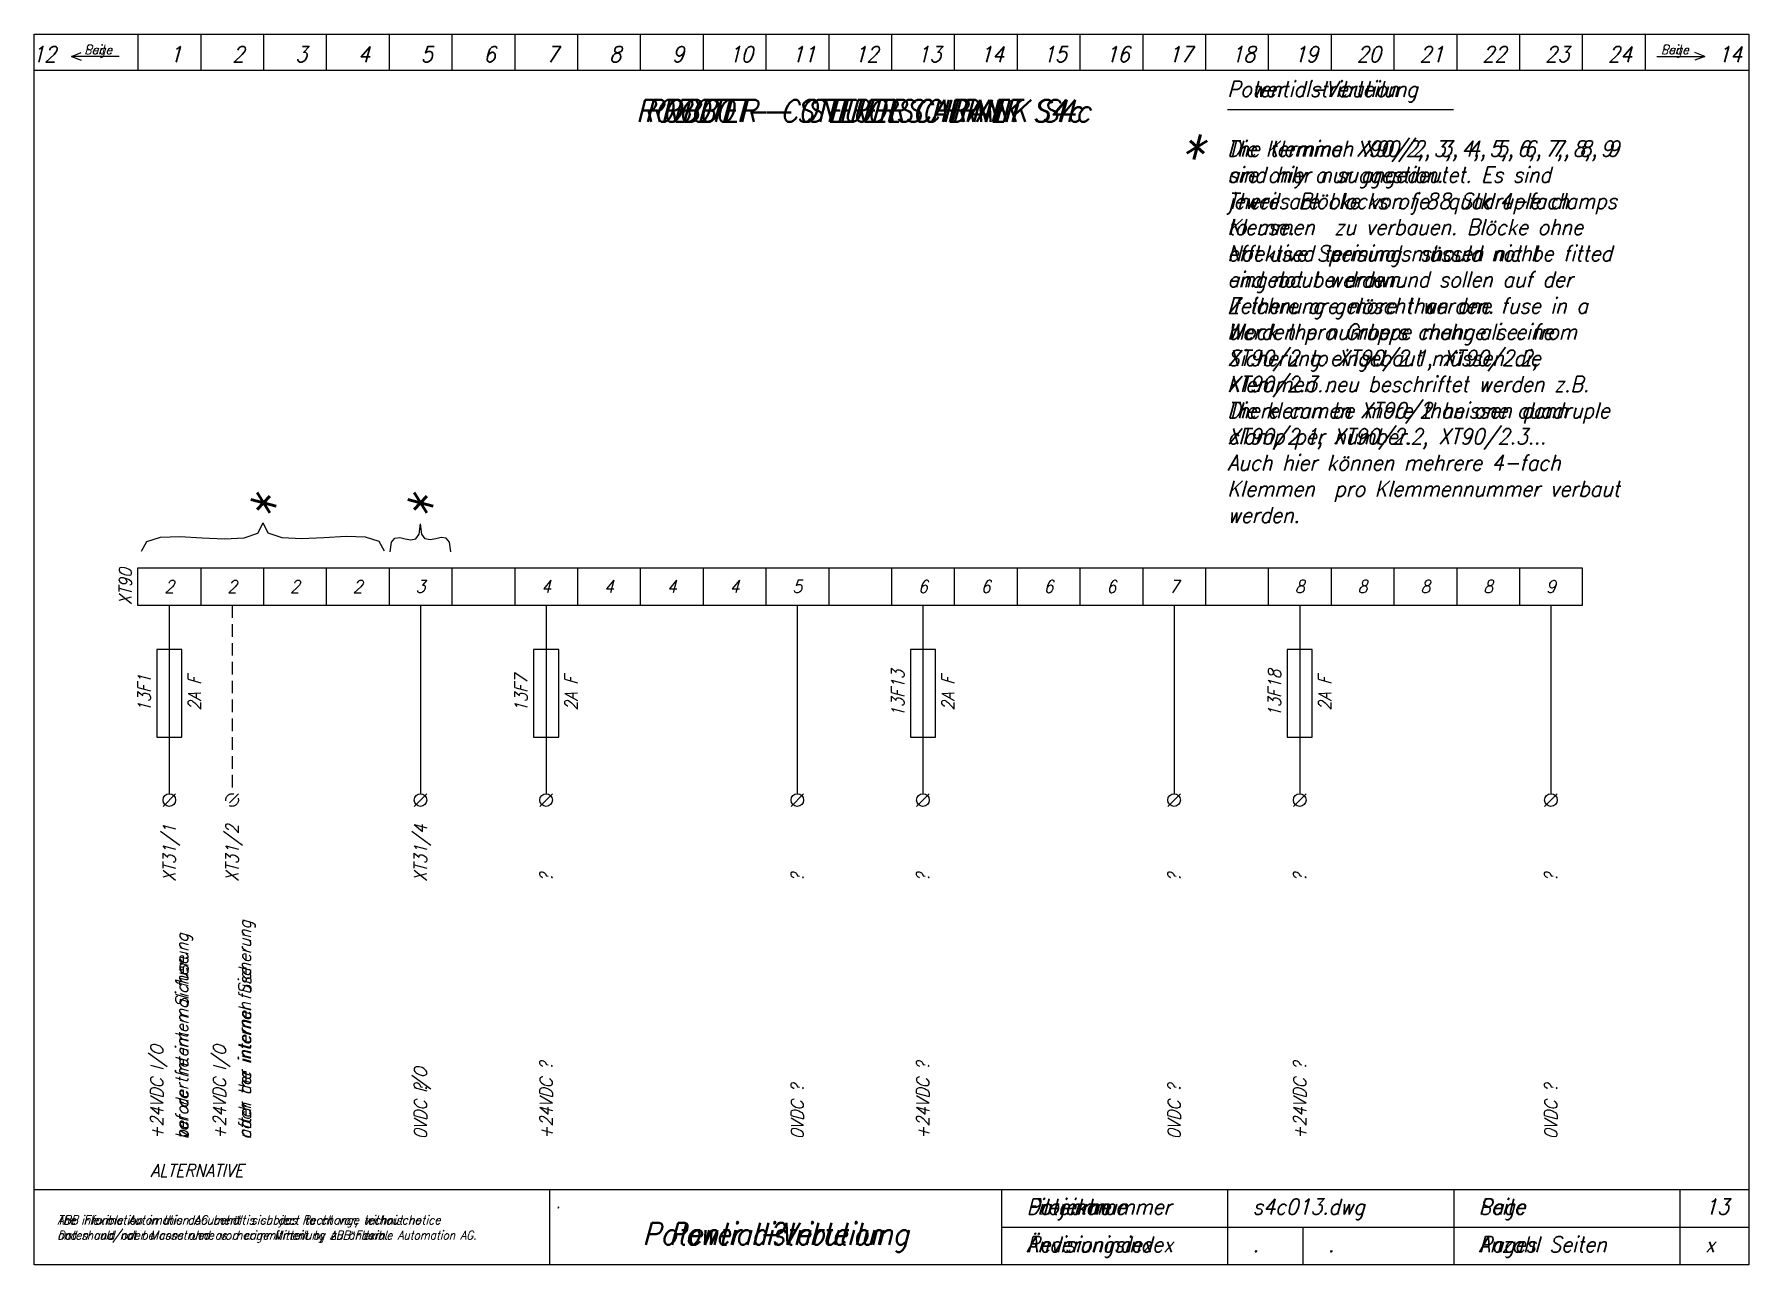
# Model space of a CAD drawing. Extents: x 0 to 273, y 0 to 196.
import ezdxf
from ezdxf.enums import TextEntityAlignment as Align

# ---------------------------------------------------------------- set-up
doc = ezdxf.new("R2010")
doc.units = 0
doc.header["$LTSCALE"] = 8
doc.linetypes.add('HIDDEN', pattern=[0.375, 0.25, -0.125])
for name, color, linetype in [('EL03', 2, 'CONTINUOUS'), ('EL05', 3, 'CONTINUOUS'), ('EL07', 4, 'CONTINUOUS'), ('FORM07', 4, 'CONTINUOUS'), ('KOPF03', 2, 'CONTINUOUS'), ('KOPF05', 3, 'CONTINUOUS'), ('KOPF07', 4, 'CONTINUOUS'), ('TEXT_ALLGEMEIN', 2, 'CONTINUOUS'), ('TEXT_DEUTSCH', 2, 'CONTINUOUS'), ('TEXT_ENGLISCH', 2, 'CONTINUOUS'), ('TEXT_FRANZOESISCH', 2, 'CONTINUOUS'), ('TEXT_SCHEMA', 2, 'CONTINUOUS')]:
    doc.layers.add(name, color=color, linetype=linetype)
doc.styles.add('VSM_13', font='simplex3.shx', dxfattribs={"width": 0.9, "oblique": 15})

# ---------------------------------------------------------------- blocks, each defined once
blk = doc.blocks.new('A')
at = {"layer": 'EL03'}
for points in [[(-19.35, -4.49), (-18.52, -2.95), (-16.33, -2.28), (-13.23, -2.19), (-9.68, -2.38), (-6.12, -2.55), (-3.02, -2.4), (-0.83, -1.65), (0, 0)], [(19.35, -4.49), (18.52, -2.95), (16.33, -2.28), (13.23, -2.19), (9.68, -2.38), (6.12, -2.55), (3.02, -2.4), (0.83, -1.65), (0, 0)]]:
    blk.add_lwpolyline(points, dxfattribs=at)

msp = doc.modelspace()

# ---------------------------------------------------------------- linework, layer by layer
at = {"layer": 'EL03'}
for points in [[(17.07, 113.66), (17.91, 115.2), (20.1, 115.87), (23.2, 115.96), (26.75, 115.77), (30.3, 115.61), (33.4, 115.75), (35.59, 116.5), (36.42, 118.15)], [(55.77, 113.66), (54.94, 115.2), (52.75, 115.87), (49.65, 115.96), (46.1, 115.77), (42.55, 115.61), (39.45, 115.75), (37.26, 116.5), (36.42, 118.15)]]:
    msp.add_lwpolyline(points, dxfattribs=at)
at = {"layer": 'EL05'}
for p, q in [((21.5, 105), (21.5, 75)), ((61.5, 105), (61.5, 75)), ((81.5, 105), (81.5, 75)), ((121.5, 105), (121.5, 75)), ((141.5, 105), (141.5, 75)), ((181.5, 105), (181.5, 75)), ((201.5, 105), (201.5, 75)), ((241.5, 105), (241.5, 75)), ((22.5, 75), (20.5, 73)), ((62.5, 75), (60.5, 73)), ((82.5, 75), (80.5, 73)), ((122.5, 75), (120.5, 73)), ((142.5, 75), (140.5, 73)), ((182.5, 75), (180.5, 73)), ((202.5, 75), (200.5, 73)), ((242.5, 75), (240.5, 73))]:
    msp.add_line(p, q, dxfattribs=at)
at = {"layer": 'EL05', "color": 1, "linetype": 'HIDDEN'}
for p, q in [((31.5, 105), (31.5, 75)), ((32.5, 75), (30.5, 73))]:
    msp.add_line(p, q, dxfattribs=at)
at = {"layer": 'EL05'}
for points in [[(19.5, 98), (19.5, 84), (23.5, 84), (23.5, 98)], [(79.5, 98), (79.5, 84), (83.5, 84), (83.5, 98)], [(139.5, 98), (139.5, 84), (143.5, 84), (143.5, 98)], [(199.5, 98), (199.5, 84), (203.5, 84), (203.5, 98)]]:
    msp.add_lwpolyline(points, close=True, dxfattribs=at)
for centre in [(21.5, 74), (61.5, 74), (81.5, 74), (121.5, 74), (141.5, 74), (181.5, 74), (201.5, 74), (241.5, 74)]:
    msp.add_circle(centre, 1, dxfattribs=at)
at = {"layer": 'EL05', "color": 1, "linetype": 'HIDDEN'}
msp.add_circle((31.5, 74), 1, dxfattribs=at)
at = {"layer": 'EL07'}
for p, q in [((16.5, 111), (246.5, 111)), ((16.5, 105), (16.5, 111)), ((26.5, 111), (26.5, 105)), ((36.5, 111), (36.5, 105)), ((46.5, 111), (46.5, 105)), ((56.5, 111), (56.5, 105)), ((66.5, 111), (66.5, 105)), ((76.5, 111), (76.5, 105)), ((86.5, 111), (86.5, 105)), ((96.5, 111), (96.5, 105)), ((106.5, 111), (106.5, 105)), ((116.5, 111), (116.5, 105)), ((126.5, 111), (126.5, 105)), ((136.5, 111), (136.5, 105)), ((146.5, 111), (146.5, 105)), ((156.5, 111), (156.5, 105)), ((166.5, 111), (166.5, 105)), ((176.5, 111), (176.5, 105)), ((186.5, 111), (186.5, 105)), ((196.5, 111), (196.5, 105)), ((206.5, 111), (206.5, 105)), ((216.5, 111), (216.5, 105)), ((226.5, 111), (226.5, 105)), ((236.5, 111), (236.5, 105)), ((246.5, 111), (246.5, 105)), ((246.5, 105), (16.5, 105))]:
    msp.add_line(p, q, dxfattribs=at)
at = {"layer": 'FORM07'}
for p, q in [((0, 195.96), (272.99, 195.96)), ((0, 0), (0, 195.96)), ((16.5, 195.96), (16.5, 190.24)), ((26.5, 195.96), (26.5, 190.24)), ((36.5, 195.96), (36.5, 190.24)), ((46.5, 195.96), (46.5, 190.24)), ((56.5, 195.96), (56.5, 190.24)), ((66.5, 195.96), (66.5, 190.24)), ((76.5, 195.96), (76.5, 190.24)), ((86.5, 195.96), (86.5, 190.24)), ((96.5, 195.96), (96.5, 190.24)), ((106.5, 195.96), (106.5, 190.24)), ((116.5, 195.96), (116.5, 190.24)), ((126.5, 195.96), (126.5, 190.24)), ((136.5, 195.96), (136.5, 190.24)), ((146.5, 195.96), (146.5, 190.24)), ((156.5, 195.96), (156.5, 190.24)), ((166.5, 195.96), (166.5, 190.24)), ((176.5, 195.96), (176.5, 190.24)), ((186.5, 195.96), (186.5, 190.24)), ((196.5, 195.96), (196.5, 190.24)), ((206.5, 195.96), (206.5, 190.24)), ((216.5, 195.96), (216.5, 190.24)), ((226.5, 195.96), (226.5, 190.24)), ((236.5, 195.96), (236.5, 190.24)), ((246.5, 195.96), (246.5, 190.24)), ((256.5, 195.96), (256.5, 190.24)), ((272.99, 195.96), (272.99, 0)), ((0, 190.24), (272.99, 190.24)), ((272.99, 0), (0, 0))]:
    msp.add_line(p, q, dxfattribs=at)
at = {"layer": 'KOPF03'}
for p, q in [((5.9, 192.43), (7.49, 193.04)), ((13.54, 192.43), (5.9, 192.43)), ((5.9, 192.43), (7.49, 191.83)), ((258.37, 192.43), (266.01, 192.43)), ((266.01, 192.43), (264.42, 193.04)), ((266.01, 192.43), (264.42, 191.83))]:
    msp.add_line(p, q, dxfattribs=at)
at = {"layer": 'KOPF05'}
for p, q in [((82.02, 12), (82.02, 0)), ((154.02, 12), (154.02, 0)), ((190.02, 12), (190.02, 0)), ((226.02, 12), (226.02, 0)), ((262.02, 12), (262.02, 0)), ((154.02, 6), (272.99, 6)), ((202.02, 6), (202.02, 0))]:
    msp.add_line(p, q, dxfattribs=at)
at = {"layer": 'KOPF07'}
msp.add_line((0, 12), (272.99, 12), dxfattribs=at)
at = {"layer": 'TEXT_ALLGEMEIN'}
msp.add_line((190, 184), (226, 184), dxfattribs=at)

# ---------------------------------------------------------------- block references
at = {"layer": 'EL05', "xscale": 0.25, "zscale": 0.25}
msp.add_blockref('A', (61.5, 118), dxfattribs=at)

# ---------------------------------------------------------------- texts
at = {"layer": 'KOPF05', "style": 'VSM_13', "oblique": 15, "width": 0.9}
for s, p in [('s4c013.dwg', (194.02, 8)), ('13', (266.02, 8)), ('x', (266.02, 2)), ('.', (194.02, 2)), ('.', (206.02, 2))]:
    msp.add_text(s, height=2.5, dxfattribs=at).set_placement(p)
at = {"layer": 'TEXT_ALLGEMEIN', "style": 'VSM_13', "oblique": 15, "width": 0.9}
for s, p in [('12', (1.57, 191.54)), ('1', (22.5, 191.54)), ('2', (32.5, 191.54)), ('3', (42.5, 191.54)), ('4', (52.5, 191.54)), ('5', (62.5, 191.54)), ('6', (72.5, 191.54)), ('7', (82.5, 191.54)), ('8', (92.5, 191.54)), ('9', (102.5, 191.54)), ('10', (112.5, 191.54)), ('11', (122.5, 191.54)), ('12', (132.5, 191.54)), ('13', (142.5, 191.54)), ('14', (152.5, 191.54)), ('15', (162.5, 191.54)), ('16', (172.5, 191.54)), ('17', (182.5, 191.54)), ('18', (192.5, 191.54)), ('19', (202.5, 191.54)), ('20', (212.5, 191.54)), ('21', (222.5, 191.54)), ('22', (232.5, 191.54)), ('23', (242.5, 191.54)), ('24', (252.5, 191.54)), ('14', (270.02, 191.54))]:
    msp.add_text(s, height=2.5, dxfattribs=at).set_placement(p, align=Align.CENTER)
msp.add_text('.', height=2, dxfattribs=at).set_placement((83.02, 9))
at = {"layer": 'TEXT_DEUTSCH', "style": 'VSM_13', "oblique": 15, "width": 0.9}
for s, height, p in [('Seite', 1.5, (7.95, 192.77)), ('Seite', 1.5, (259.01, 192.77)), ('ALTERNATIV', 2, (18.5, 14)), ('Dateiname', 2.5, (158.02, 8)), ('Seite', 2.5, (230.02, 8)), ('Änderungsindex', 2.5, (158.02, 2)), ('Anzahl Seiten', 2.5, (230.02, 2))]:
    msp.add_text(s, height=height, dxfattribs=at).set_placement(p)
at = {"layer": 'TEXT_DEUTSCH', "color": 3, "style": 'VSM_13', "oblique": 15, "width": 0.9}
msp.add_text('Potential-Verteilung', height=2.5, dxfattribs=at).set_placement((190, 186))
msp.add_text('ROBOTER - STEUERSCHRANK S4c', height=3.5, dxfattribs=at).set_placement((132, 182), align=Align.CENTER)
at = {"layer": 'TEXT_DEUTSCH', "color": 1, "linetype": 'HIDDEN', "style": 'VSM_13', "oblique": 15, "width": 0.9}
for s, p in [('nach der internen Sicherung', (34.5, 20)), ('+24VDC I/O', (30.5, 20))]:
    msp.add_text(s, height=2, rotation=90, dxfattribs=at).set_placement(p)
at = {"layer": 'TEXT_DEUTSCH', "style": 'VSM_13', "oblique": 15, "width": 0.9}
for s, p in [('vor der internen Sicherung', (24.5, 20)), ('+24VDC I/O', (20.5, 20)), ('0VDC I/O', (62.5, 20)), ('+24VDC ?', (82.5, 20)), ('+24VDC ?', (142.5, 20)), ('+24VDC ?', (202.5, 20)), ('0VDC ?', (122.5, 20)), ('0VDC ?', (182.5, 20)), ('0VDC ?', (242.5, 20))]:
    msp.add_text(s, height=2, rotation=90, dxfattribs=at).set_placement(p)
at = {"layer": 'TEXT_DEUTSCH', "color": 1, "style": 'VSM_13', "oblique": 15, "width": 0.9}
for s, p in [('ABB Flexible Automation AG behält sich das Recht vor, technische', (3.67, 6.43)), ('Daten und/oder Masse ohne vorherige Mitteilung zu ändern.', (3.67, 4))]:
    msp.add_text(s, height=1.42, dxfattribs=at).set_placement(p)
at = {"layer": 'TEXT_DEUTSCH', "color": 4, "style": 'VSM_13', "oblique": 15, "width": 0.9}
msp.add_text('Potential-Verteilung', height=3.5, dxfattribs=at).set_placement((118.03, 3.19), align=Align.CENTER)
at = {"layer": 'TEXT_DEUTSCH', "insert": (190, 179), "char_height": 2.5, "width": 72, "attachment_point": 1, "style": 'VSM_13'}
msp.add_mtext('{Die Klemmen X90/2, 3, 4, 5, 6, 7, 8, 9 ^Jsind hier nur angedeutet. Es sind ^Jjeweils Blöcke von je 8 Stk 4-fach ^JKlemmen  zu verbauen. Blöcke ohne ^Jeffektive Speisung müssen nicht ^Jeingebaut werdenund sollen auf der ^JZeichnung gelöscht werden.}\\P{Werden pro Gruppe mehr als eine ^JSicherung eingebaut müssen die ^JKlemmen neu beschriftet werden z.B. ^JDie klemmen XT90/2 heissen dann ^JXT90/2.1, XT90/2.2, XT90/2.3...}\\P{Auch hier können mehrere 4-fach ^JKlemmen  pro Klemmennummer verbaut ^Jwerden.}', dxfattribs=at)
at = {"layer": 'TEXT_ENGLISCH', "style": 'VSM_13', "oblique": 15, "width": 0.9}
for s, height, p in [('Page', 1.5, (7.95, 192.77)), ('Page', 1.5, (259.01, 192.77)), ('ALTERNATIVE', 2, (18.5, 14)), ('Filename', 2.5, (158.02, 8)), ('Page', 2.5, (230.02, 8)), ('Revisionindex', 2.5, (158.02, 2)), ('Pages', 2.5, (230.02, 2))]:
    msp.add_text(s, height=height, dxfattribs=at).set_placement(p)
at = {"layer": 'TEXT_ENGLISCH', "color": 3, "style": 'VSM_13', "oblique": 15, "width": 0.9}
msp.add_text('Power distribution', height=2.5, dxfattribs=at).set_placement((190, 186))
msp.add_text('ROBOT - CONTROL CABINET S4c', height=3.5, dxfattribs=at).set_placement((132, 182), align=Align.CENTER)
at = {"layer": 'TEXT_ENGLISCH', "style": 'VSM_13', "oblique": 15, "width": 0.9}
for s, p in [('before the internal fuse', (24.5, 20)), ('+24VDC I/O', (20.5, 20)), ('+24VDC ?', (82.5, 20)), ('+24VDC ?', (142.5, 20)), ('+24VDC ?', (202.5, 20)), ('0VDC ?', (62.5, 20)), ('0VDC ?', (122.5, 20)), ('0VDC ?', (182.5, 20)), ('0VDC ?', (242.5, 20))]:
    msp.add_text(s, height=2, rotation=90, dxfattribs=at).set_placement(p)
at = {"layer": 'TEXT_ENGLISCH', "color": 1, "linetype": 'HIDDEN', "style": 'VSM_13', "oblique": 15, "width": 0.9}
for s, p in [('after the internal fuse', (34.5, 20)), ('+24VDC I/O', (30.5, 20))]:
    msp.add_text(s, height=2, rotation=90, dxfattribs=at).set_placement(p)
at = {"layer": 'TEXT_ENGLISCH', "color": 1, "style": 'VSM_13', "oblique": 15}
for s, width, p in [('and should not be construed as a commitment by ABB Flexible Automation AG.', 0.86, (3.67, 4)), ('The information in this document is subject to change without notice', 0.9, (3.67, 6.43))]:
    msp.add_text(s, height=1.42, dxfattribs=dict(at, width=width)).set_placement(p)
at = {"layer": 'TEXT_ENGLISCH', "color": 4, "style": 'VSM_13', "oblique": 15, "width": 0.8}
msp.add_text('Power distribution', height=3.5, dxfattribs=at).set_placement((118.03, 3.19), align=Align.CENTER)
at = {"layer": 'TEXT_ENGLISCH', "insert": (190, 179), "char_height": 2.5, "width": 72, "attachment_point": 1, "style": 'VSM_13'}
msp.add_mtext('{The terminal X90/2, 3, 4, 5, 6, 7, 8, 9 ^Jare only a suggestion.}\\P{There are blocks of 8 quadruple clamps ^Jto use.}\\P{Not used terminals should not be fitted ^Jand not be drawn.}\\P{If there are more than one fuse in a ^Jblock the numbers change i.e. from ^JXT90/2 to XT90/2.1, XT90/2.2, ^JXT90/2.3...}\\P{There can be more than one quadruple ^Jclamp per number.}', dxfattribs=at)
at = {"layer": 'TEXT_FRANZOESISCH', "style": 'VSM_13', "oblique": 15, "width": 0.9}
for s, height, p in [('Seite', 1.5, (7.95, 192.77)), ('Seite', 1.5, (259.01, 192.77)), ('Projektnummer', 2.5, (158.02, 8)), ('Seite', 2.5, (230.02, 8)), ('Änderungsindex', 2.5, (158.02, 2)), ('Anzahl Seiten', 2.5, (230.02, 2))]:
    msp.add_text(s, height=height, dxfattribs=at).set_placement(p)
at = {"layer": 'TEXT_FRANZOESISCH', "color": 3, "style": 'VSM_13', "oblique": 15, "width": 0.9}
msp.add_text('ROBOT - STEUERSCHRANK S4', height=3.5, dxfattribs=at).set_placement((132, 182), align=Align.CENTER)
at = {"layer": 'TEXT_FRANZOESISCH', "color": 1, "style": 'VSM_13', "oblique": 15, "width": 0.9}
for s, p in [('ABB Flexible Automation AG behält sich das Recht vor, technische', (3.67, 6.43)), ('Daten und/oder Masse ohne vorherige Mitteilung zu ändern.', (3.67, 4))]:
    msp.add_text(s, height=1.42, dxfattribs=at).set_placement(p)
at = {"layer": 'TEXT_FRANZOESISCH', "color": 4, "style": 'VSM_13', "oblique": 15, "width": 0.8}
msp.add_text('?', height=3.5, dxfattribs=at).set_placement((118.03, 3.19), align=Align.CENTER)
at = {"layer": 'TEXT_SCHEMA', "style": 'VSM_13', "oblique": 15, "width": 0.9}
for s, height, rotation, p in [('*', 7, 180, (186.5, 183)), ('*', 7, 90, (41.5, 120)), ('*', 7, 90, (66.5, 120)), ('XT90', 2, 90, (15.5, 108)), ('13F1', 2, 90, (18.5, 91)), ('2A F', 2, 90, (26.5, 91)), ('13F7', 2, 90, (78.5, 91)), ('2A F', 2, 90, (86.5, 91)), ('13F13', 2, 90, (138.5, 91)), ('2A F', 2, 90, (146.5, 91)), ('13F18', 2, 90, (198.5, 91)), ('2A F', 2, 90, (206.5, 91))]:
    msp.add_text(s, height=height, rotation=rotation, dxfattribs=at).set_placement(p, align=Align.CENTER)
for s, p in [('2', (21.5, 107)), ('2', (31.5, 107)), ('2', (41.5, 107)), ('2', (51.5, 107)), ('3', (61.5, 107)), ('4', (81.5, 107)), ('4', (91.5, 107)), ('4', (101.5, 107)), ('4', (111.5, 107)), ('5', (121.5, 107)), ('6', (141.5, 107)), ('6', (151.5, 107)), ('6', (161.5, 107)), ('6', (171.5, 107)), ('7', (181.5, 107)), ('8', (201.5, 107)), ('8', (211.5, 107)), ('8', (221.5, 107)), ('8', (231.5, 107)), ('9', (241.5, 107))]:
    msp.add_text(s, height=2, dxfattribs=at).set_placement(p, align=Align.CENTER)
for s, p in [('XT31/1', (22.5, 61)), ('XT31/4', (62.5, 61)), ('?', (82.5, 61)), ('?', (122.5, 61)), ('?', (142.5, 61)), ('?', (182.5, 61)), ('?', (202.5, 61)), ('?', (242.5, 61))]:
    msp.add_text(s, height=2, rotation=90, dxfattribs=at).set_placement(p)
at = {"layer": 'TEXT_SCHEMA', "color": 1, "linetype": 'HIDDEN', "style": 'VSM_13', "oblique": 15, "width": 0.9}
msp.add_text('XT31/2', height=2, rotation=90, dxfattribs=at).set_placement((32.5, 61))

doc.saveas('drawing.dxf')
